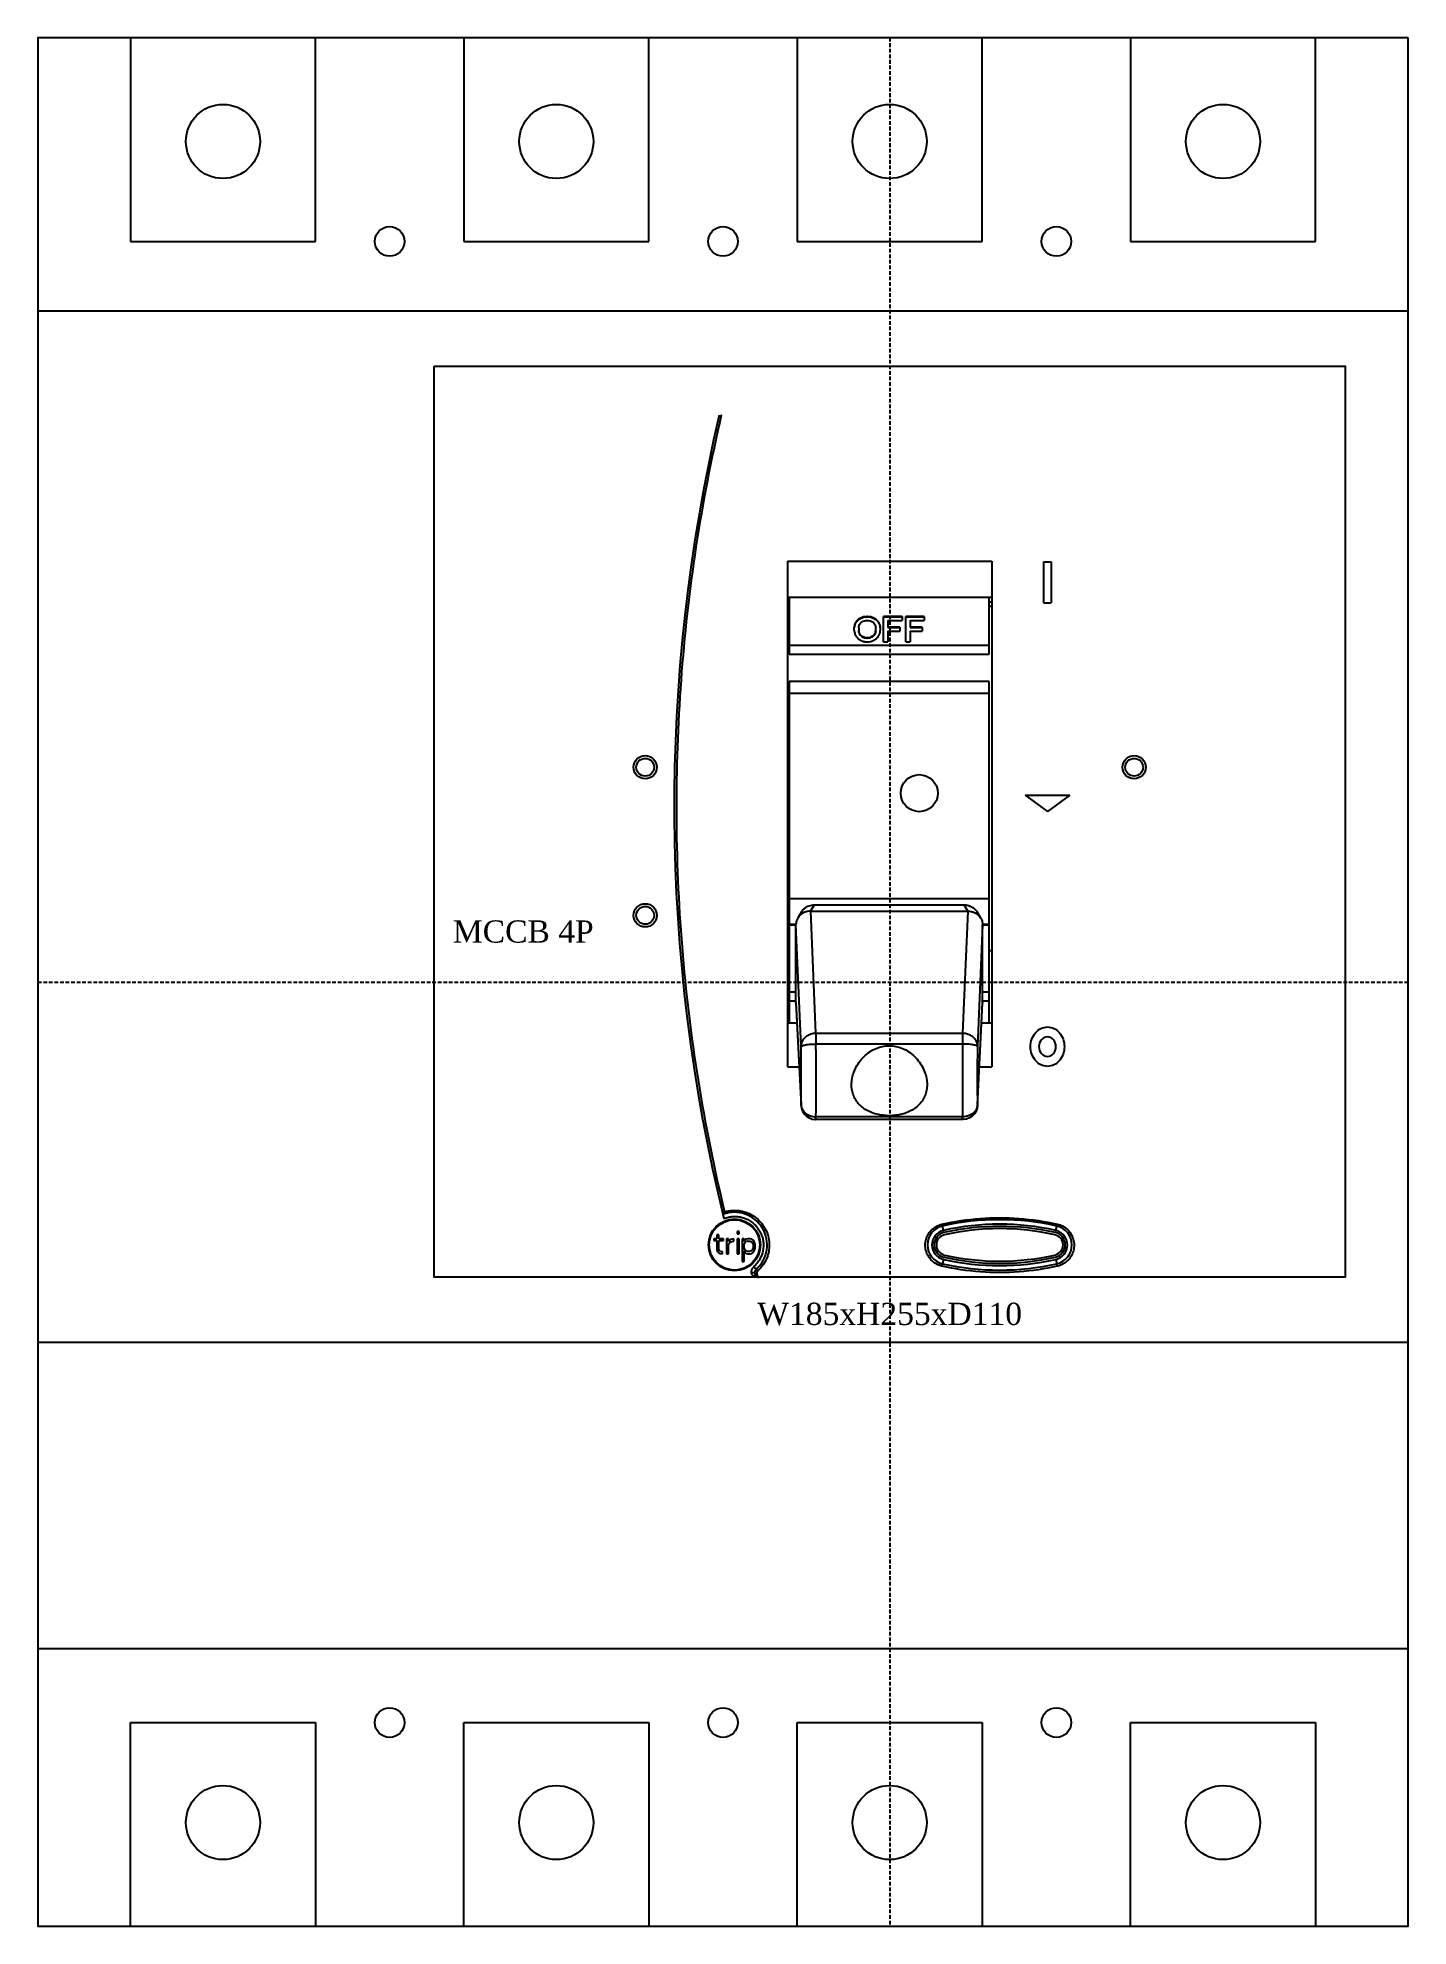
# Model space of a CAD drawing. Extents: x 0 to 185, y 0 to 255.
import ezdxf
from ezdxf.enums import TextEntityAlignment as Align

# ---------------------------------------------------------------- set-up
doc = ezdxf.new("R2010")
doc.units = 0
doc.linetypes.add('DASHED', pattern=[0.75, 0.5, -0.25])
doc.layers.add('--4N-THT. MCB-MCCB-ACB', color=124, linetype='CONTINUOUS')
doc.layers.add('--8N-THT. FIXING HOLE', color=4, linetype='CONTINUOUS')
doc.styles.add('VNI-TNR-DIM', font='times.ttf')

# ---------------------------------------------------------------- blocks, each defined once
blk = doc.blocks.new('06 - N - SC MCCB NSX400~630FNH 4 PHASE')
at = {"layer": '--4N-THT. MCB-MCCB-ACB'}
for p, q in [((-80, 127.5), (-80, 100)), ((-55, 100), (-55, 127.5)), ((-35, 127.5), (-35, 100)), ((-10, 100), (-10, 127.5)), ((10, 127.5), (10, 100)), ((35, 100), (35, 127.5)), ((55, 127.5), (55, 100)), ((80, 100), (80, 127.5)), ((-80, 100), (-55, 100)), ((-35, 100), (-10, 100)), ((10, 100), (35, 100)), ((55, 100), (80, 100)), ((92.5, 90.6), (-92.5, 90.6)), ((8.7, 56.81), (8.7, -11.44)), ((8.7, 56.81), (36.3, 56.81)), ((36.3, 56.81), (36.3, -11.44)), ((43.27, 56.75), (43.27, 51.21)), ((43.27, 56.75), (44.32, 56.75)), ((44.32, 56.75), (44.32, 51.21)), ((8.7, 51.95), (36.3, 51.95)), ((8.95, 51.95), (8.95, 44.27)), ((35.95, 44.27), (35.95, 51.95)), ((43.27, 51.21), (44.32, 51.21)), ((8.7, 50.75), (8.95, 50.75)), ((19.42, 49.34), (19.42, 49.31)), ((19.52, 49.34), (19.42, 49.34)), ((19.42, 49.31), (19.52, 49.31)), ((19.42, 48.81), (19.52, 48.81)), ((19.52, 49.31), (19.52, 49.34)), ((21.67, 45.94), (21.67, 49.34)), ((24.17, 49.34), (21.67, 49.34)), ((21.67, 49.31), (24.17, 49.31)), ((22.27, 48.81), (22.27, 47.87)), ((22.27, 48.81), (24.17, 48.81)), ((24.17, 49.34), (24.17, 48.81)), ((24.67, 45.94), (24.67, 49.34)), ((27.17, 49.34), (24.67, 49.34)), ((24.67, 49.31), (27.17, 49.31)), ((25.27, 48.81), (25.27, 47.87)), ((25.27, 48.81), (27.17, 48.81)), ((27.17, 49.34), (27.17, 48.81)), ((35.95, 50.75), (36.3, 50.75)), ((17.72, 47.48), (17.72, 47.84)), ((18.32, 47.84), (18.32, 47.48)), ((19.42, 46.48), (19.42, 46.44)), ((19.52, 46.48), (19.42, 46.48)), ((19.52, 46.44), (19.42, 46.44)), ((19.42, 45.94), (19.52, 45.94)), ((19.52, 46.44), (19.52, 46.48)), ((20.62, 47.48), (20.62, 47.84)), ((21.22, 47.84), (21.22, 47.48)), ((21.67, 45.94), (22.27, 45.94)), ((23.87, 47.92), (22.27, 47.92)), ((22.27, 47.87), (23.87, 47.87)), ((22.27, 47.39), (22.27, 45.94)), ((22.27, 47.39), (23.87, 47.39)), ((23.87, 47.92), (23.87, 47.39)), ((24.67, 45.94), (25.27, 45.94)), ((26.87, 47.92), (25.27, 47.92)), ((25.27, 47.87), (26.87, 47.87)), ((25.27, 47.39), (25.27, 45.94)), ((25.27, 47.39), (26.87, 47.39)), ((26.87, 47.92), (26.87, 47.39)), ((35.95, 45.46), (8.95, 45.46)), ((8.95, 44.27), (35.95, 44.27)), ((8.95, 40.56), (8.95, 7.71)), ((35.95, 40.56), (8.95, 40.56)), ((8.95, 38.98), (35.95, 38.98)), ((35.95, 7.71), (35.95, 40.56)), ((40.8, 25.24), (46.8, 25.24)), ((40.8, 25.24), (43.8, 23.01)), ((46.8, 25.24), (43.8, 23.01)), ((35.95, 11.25), (8.95, 11.25)), ((12.32, 10.41), (11.82, 9.56)), ((12.32, 10.41), (32.57, 10.41)), ((33.07, 9.56), (32.57, 10.41)), ((9.85, 7.77), (8.95, 7.77)), ((8.95, 7.7), (8.95, -5.52)), ((8.95, 7.7), (9.85, 7.7)), ((10.55, -8.73), (9.85, 7.71)), ((9.85, -2.76), (9.85, 7.71)), ((10.59, 9.46), (10.1, 8.63)), ((12.55, -6.89), (11.85, 9.56)), ((11.85, 9.56), (33.05, 9.56)), ((33.05, 9.56), (32.35, -6.89)), ((34.8, 8.63), (34.3, 9.46)), ((35.05, 7.71), (34.35, -8.73)), ((35.95, 7.77), (35.05, 7.77)), ((35.05, -2.76), (35.05, 7.71)), ((35.05, 7.7), (35.95, 7.7)), ((35.95, -5.52), (35.95, 7.7)), ((8.95, 4.25), (8.7, 4.25)), ((35.95, 4.25), (36.3, 4.25)), ((9.85, -1.37), (8.95, -1.37)), ((35.95, -1.37), (35.05, -1.37)), ((9.85, -2.61), (8.95, -2.61)), ((9.85, -2.76), (10.55, -16.59)), ((9.85, -2.85), (9.85, -2.78)), ((9.85, -2.85), (10.55, -16.68)), ((34.34, -16.68), (35.05, -2.85)), ((34.35, -16.59), (35.05, -2.76)), ((35.95, -2.61), (35.05, -2.61)), ((35.05, -2.78), (35.05, -2.85)), ((8.7, -5.52), (9.99, -5.52)), ((12.55, -6.89), (12.55, -8.37)), ((12.55, -6.89), (32.35, -6.89)), ((32.35, -6.89), (32.35, -8.37)), ((34.91, -5.52), (36.3, -5.52)), ((12.55, -8.37), (32.35, -8.37)), ((8.7, -11.44), (10.29, -11.44)), ((34.61, -11.44), (36.3, -11.44)), ((10.55, -16.68), (10.55, -16.59)), ((10.55, -16.68), (10.55, -16.68)), ((34.35, -16.59), (34.34, -16.68)), ((32.35, -18.2), (12.55, -18.2)), ((12.55, -18.58), (12.55, -18.2)), ((32.35, -18.58), (12.55, -18.58)), ((32.35, -18.58), (32.35, -18.2)), ((29.76, -33.55), (29.63, -32.96)), ((44.94, -33.55), (45.07, -32.96)), ((-1.25, -34.66), (-1.25, -34.91)), ((-0.82, -34.66), (-1.25, -34.66)), ((-1.25, -34.91), (-0.82, -34.91)), ((-0.82, -34.15), (-0.82, -34.66)), ((-0.55, -34.15), (-0.82, -34.15)), ((-0.82, -34.91), (-0.82, -36.19)), ((-0.55, -34.66), (-0.55, -34.15)), ((0.05, -34.66), (-0.55, -34.66)), ((-0.55, -36.06), (-0.55, -34.91)), ((-0.55, -34.91), (0.05, -34.91)), ((0.05, -34.91), (0.05, -34.66)), ((0.75, -34.66), (0.48, -34.66)), ((0.48, -34.66), (0.48, -36.7)), ((0.75, -35.04), (0.75, -34.66)), ((0.86, -34.91), (0.75, -35.04)), ((0.75, -35.42), (0.91, -35.17)), ((0.75, -36.7), (0.75, -35.42)), ((1.02, -34.79), (0.86, -34.91)), ((0.91, -35.17), (1.13, -35.04)), ((1.18, -34.72), (1.02, -34.79)), ((1.13, -35.04), (1.45, -34.98)), ((1.45, -34.66), (1.18, -34.72)), ((1.45, -34.98), (1.45, -34.66)), ((2.16, -33.7), (1.89, -33.7)), ((1.89, -33.7), (1.89, -34.02)), ((1.89, -34.02), (2.16, -34.02)), ((2.16, -34.66), (1.89, -34.66)), ((1.89, -34.66), (1.89, -36.7)), ((2.16, -34.02), (2.16, -33.7)), ((2.16, -36.7), (2.16, -34.66)), ((2.86, -34.66), (2.59, -34.66)), ((2.59, -34.66), (2.59, -37.72)), ((2.86, -35.04), (2.86, -34.66)), ((2.91, -34.91), (2.86, -35.04)), ((2.86, -35.36), (2.97, -35.17)), ((2.86, -36), (2.86, -35.36)), ((3.02, -34.79), (2.91, -34.91)), ((2.97, -35.17), (3.13, -35.04)), ((3.13, -34.72), (3.02, -34.79)), ((3.34, -34.66), (3.13, -34.72)), ((3.34, -34.98), (3.13, -35.04)), ((3.67, -34.66), (3.34, -34.66)), ((3.34, -34.98), (3.67, -34.98)), ((3.89, -34.72), (3.67, -34.66)), ((3.67, -34.98), (3.89, -35.1)), ((4.05, -34.85), (3.89, -34.72)), ((3.89, -35.1), (3.99, -35.3)), ((3.99, -35.3), (4.05, -35.49)), ((4.21, -35.04), (4.05, -34.85)), ((4.05, -35.49), (4.05, -35.87)), ((4.26, -35.17), (4.21, -35.04)), ((4.32, -35.42), (4.26, -35.17)), ((4.32, -35.93), (4.32, -35.42)), ((-0.82, -36.19), (-0.71, -36.44)), ((-0.71, -36.44), (-0.55, -36.57)), ((-0.49, -36.25), (-0.55, -36.06)), ((-0.55, -36.57), (-0.39, -36.64)), ((-0.33, -36.38), (-0.49, -36.25)), ((-0.39, -36.64), (-0.06, -36.7)), ((-0.06, -36.44), (-0.33, -36.38)), ((-0.06, -36.7), (-0.06, -36.44)), ((0.48, -36.7), (0.75, -36.7)), ((1.89, -36.7), (2.16, -36.7)), ((2.59, -37.72), (2.86, -37.72)), ((2.97, -36.19), (2.86, -36)), ((2.86, -36.32), (2.91, -36.44)), ((2.86, -37.72), (2.86, -36.32)), ((2.91, -36.44), (3.02, -36.57)), ((3.13, -36.32), (2.97, -36.19)), ((3.02, -36.57), (3.13, -36.64)), ((3.34, -36.38), (3.13, -36.32)), ((3.13, -36.64), (3.34, -36.7)), ((3.56, -36.38), (3.34, -36.38)), ((3.34, -36.7), (3.67, -36.7)), ((3.78, -36.32), (3.56, -36.38)), ((3.67, -36.7), (3.89, -36.64)), ((3.94, -36.19), (3.78, -36.32)), ((3.89, -36.64), (4.05, -36.51)), ((3.99, -36.06), (3.94, -36.19)), ((4.05, -35.87), (3.99, -36.06)), ((4.05, -36.51), (4.26, -36.19)), ((4.26, -36.19), (4.32, -35.93)), ((29.76, -37.45), (29.63, -38.04)), ((44.94, -37.45), (45.07, -38.04)), ((92.5, -48.7), (-92.5, -48.7)), ((-92.5, -90), (92.5, -90)), ((-80, -127.5), (-80, -100)), ((-80, -100), (-55, -100)), ((-55, -100), (-55, -127.5)), ((-35, -127.5), (-35, -100)), ((-35, -100), (-10, -100)), ((-10, -100), (-10, -127.5)), ((10, -127.5), (10, -100)), ((10, -100), (35, -100)), ((35, -100), (35, -127.5)), ((55, -127.5), (55, -100)), ((55, -100), (80, -100)), ((80, -100), (80, -127.5))]:
    blk.add_line(p, q, dxfattribs=at)
at = {"layer": '--4N-THT. MCB-MCCB-ACB', "color": 6, "linetype": 'DASHED'}
for p, q in [((22.5, 127.5), (22.5, -127.5)), ((-92.5, 0), (92.5, 0))]:
    blk.add_line(p, q, dxfattribs=at)
at = {"layer": '--4N-THT. MCB-MCCB-ACB'}
blk.add_lwpolyline([(92.5, 127.5), (-92.5, 127.5), (-92.5, -127.5), (92.5, -127.5)], close=True, dxfattribs=at)
at = {"layer": '--4N-THT. MCB-MCCB-ACB', "color": 1}
blk.add_lwpolyline([(-39, 83.15), (84, 83.15), (84, -39.85), (-39, -39.85)], close=True, dxfattribs=at)
at = {"layer": '--4N-THT. MCB-MCCB-ACB'}
for points in [[(10.55, -16.68), (10.6, -17.03), (10.74, -17.43), (10.96, -17.79), (11.25, -18.1), (11.62, -18.35), (12.04, -18.51), (12.49, -18.58), (12.55, -18.58)], [(34.34, -16.68), (34.29, -17.03), (34.16, -17.43), (33.94, -17.79), (33.64, -18.1), (33.28, -18.35), (32.86, -18.51), (32.41, -18.58), (32.35, -18.58)]]:
    blk.add_lwpolyline(points, dxfattribs=at)
for centre, radius in [((-67.5, 113.5), 5), ((-22.5, 113.5), 5), ((22.5, 113.5), 5), ((67.5, 113.5), 5), ((-10.5, 29), 1.57), ((-10.5, 29), 1.2), ((55.5, 29), 1.57), ((55.5, 29), 1.2), ((-10.5, 9), 1.57), ((-10.5, 9), 1.2), ((1.55, -35.5), 3.5), ((1.55, -35.5), 3.4), ((-67.5, -113.5), 5), ((-22.5, -113.5), 5), ((22.5, -113.5), 5), ((67.5, -113.5), 5)]:
    blk.add_circle(centre, radius, dxfattribs=at)
at = {"layer": '--4N-THT. MCB-MCCB-ACB', "color": 6}
blk.add_circle((26.5, 25.5), 2.5, dxfattribs=at)
at = {"layer": '--4N-THT. MCB-MCCB-ACB'}
for centre, radius, start, end in [((226.4, 23.65), 233, 166.8772, 193.8056), ((11.23, 40.41), 11.13, 101.8398, 103.1507), ((33.78, 40.41), 11.13, 76.8521, 78.7059), ((1.55, -35.5), 4.4, 311.4096, 110.7253), ((30.2, -35.5), 2.6, 102.7683, 257.2317), ((37.35, -67.05), 34.95, 77.2317, 102.7683), ((37.35, -67.05), 34.35, 77.2317, 102.7683), ((37.35, -67.05), 34.05, 77.2317, 102.7683), ((44.5, -35.5), 2.6, 282.7683, 77.2317), ((30.2, -35.5), 2, 102.7683, 257.2317), ((30.2, -35.5), 1.7, 102.7683, 257.2317), ((30.2, -35.5), 1.4, 102.769, 257.2323), ((37.35, -67.05), 33.75, 77.231, 102.769), ((44.5, -35.5), 1.4, 282.7677, 77.231), ((44.5, -35.5), 1.7, 282.7683, 77.2317), ((44.5, -35.5), 2, 282.7683, 77.2317), ((37.35, -3.95), 34.95, 257.2317, 282.7683), ((37.35, -3.95), 34.35, 257.2317, 282.7683), ((37.35, -3.95), 34.05, 257.2317, 282.7683), ((37.35, -3.95), 33.75, 257.2323, 282.7677), ((4.86, -39.25), 0.6, 131.4096, 270)]:
    blk.add_arc(centre, radius, start, end, dxfattribs=at)
for points in [[(-0.22, 76.55), (-0.22, 76.53), (-0.23, 76.51), (-0.23, 76.5)], [(17.72, 47.48), (17.72, 47.46), (17.72, 47.44), (17.72, 47.43)], [(18.32, 47.43), (18.32, 47.44), (18.32, 47.46), (18.32, 47.48)], [(10.55, -16.59), (10.55, -16.62), (10.55, -16.65), (10.56, -16.68)], [(34.35, -16.59), (34.35, -16.62), (34.34, -16.65), (34.34, -16.68)], [(29.53, -32.71), (29.54, -32.71), (29.55, -32.71), (29.56, -32.71)], [(45.14, -32.71), (45.15, -32.71), (45.16, -32.71), (45.16, -32.71)], [(4.71, -39.02), (4.69, -39.04), (4.68, -39.05), (4.66, -39.06)], [(29.56, -38.37), (29.54, -38.36), (29.53, -38.36), (29.51, -38.36)], [(45.19, -38.36), (45.17, -38.36), (45.16, -38.36), (45.14, -38.37)]]:
    blk.add_open_spline(points, degree=3, dxfattribs=at)
for points, knots in [([(-0.23, 76.5), (-1.6, 70.63), (-3.88, 58.77), (-5.9, 40.81), (-6.53, 22.74), (-5.76, 4.69), (-3.59, -13.29), (-1.21, -25.14), (0.21, -31.03)], [0, 0, 0, 0, 18.079494, 36.160999, 54.196572, 72.24115, 90.311959, 108.477173, 108.477173, 108.477173, 108.477173]), ([(19.42, 49.34), (19.27, 49.34), (18.98, 49.31), (18.56, 49.16), (18.21, 48.92), (17.93, 48.61), (17.76, 48.24), (17.72, 47.97), (17.72, 47.84)], [0, 0, 0, 0, 0.445768, 0.881501, 1.304348, 1.714489, 2.115961, 2.515589, 2.515589, 2.515589, 2.515589]), ([(17.72, 47.83), (17.72, 47.95), (17.77, 48.2), (17.93, 48.56), (18.21, 48.88), (18.56, 49.12), (18.98, 49.27), (19.27, 49.31), (19.42, 49.31)], [0, 0, 0, 0, 0.349381, 0.753791, 1.168117, 1.594362, 2.031446, 2.475713, 2.475713, 2.475713, 2.475713]), ([(18.32, 47.84), (18.32, 47.94), (18.36, 48.15), (18.52, 48.43), (18.77, 48.64), (19.08, 48.78), (19.3, 48.81), (19.42, 48.81)], [0, 0, 0, 0, 0.309951, 0.623367, 0.946553, 1.28184, 1.627452, 1.627452, 1.627452, 1.627452]), ([(21.22, 47.84), (21.22, 47.97), (21.18, 48.24), (21, 48.61), (20.73, 48.92), (20.38, 49.16), (19.96, 49.31), (19.67, 49.34), (19.52, 49.34)], [0, 0, 0, 0, 0.399272, 0.800635, 1.210903, 1.633597, 2.069456, 2.515619, 2.515619, 2.515619, 2.515619]), ([(19.52, 49.31), (19.67, 49.31), (19.96, 49.27), (20.37, 49.12), (20.73, 48.88), (21.01, 48.56), (21.17, 48.2), (21.21, 47.95), (21.22, 47.83)], [0, 0, 0, 0, 0.444234, 0.881299, 1.307539, 1.721872, 2.126301, 2.475712, 2.475712, 2.475712, 2.475712]), ([(19.52, 48.81), (19.63, 48.81), (19.86, 48.78), (20.17, 48.64), (20.42, 48.43), (20.58, 48.15), (20.62, 47.94), (20.62, 47.84)], [0, 0, 0, 0, 0.345334, 0.680555, 1.003732, 1.317142, 1.627447, 1.627447, 1.627447, 1.627447]), ([(17.72, 47.43), (17.72, 47.31), (17.77, 47.06), (17.93, 46.7), (18.21, 46.38), (18.56, 46.13), (18.97, 45.98), (19.27, 45.94), (19.42, 45.94)], [0, 0, 0, 0, 0.352288, 0.758925, 1.174671, 1.601305, 2.038925, 2.485317, 2.485317, 2.485317, 2.485317]), ([(19.42, 46.48), (19.3, 46.48), (19.08, 46.52), (18.77, 46.66), (18.52, 46.88), (18.37, 47.15), (18.33, 47.34), (18.32, 47.43)], [0, 0, 0, 0, 0.3455, 0.681985, 1.007783, 1.324279, 1.587078, 1.587078, 1.587078, 1.587078]), ([(18.32, 47.43), (18.32, 47.32), (18.36, 47.11), (18.52, 46.83), (18.77, 46.61), (19.08, 46.47), (19.3, 46.44), (19.42, 46.44)], [0, 0, 0, 0, 0.310193, 0.625691, 0.951355, 1.287838, 1.632236, 1.632236, 1.632236, 1.632236]), ([(19.52, 45.94), (19.67, 45.94), (19.96, 45.98), (20.38, 46.13), (20.73, 46.38), (21, 46.7), (21.18, 47.07), (21.22, 47.34), (21.22, 47.48)], [0, 0, 0, 0, 0.445971, 0.883462, 1.310283, 1.725861, 2.132627, 2.535398, 2.535398, 2.535398, 2.535398]), ([(20.62, 47.48), (20.62, 47.37), (20.58, 47.16), (20.42, 46.88), (20.17, 46.66), (19.86, 46.52), (19.63, 46.48), (19.52, 46.48)], [0, 0, 0, 0, 0.312056, 0.628551, 0.954357, 1.290912, 1.636718, 1.636718, 1.636718, 1.636718]), ([(19.52, 46.44), (19.63, 46.44), (19.86, 46.47), (20.17, 46.61), (20.42, 46.83), (20.58, 47.11), (20.62, 47.32), (20.62, 47.43)], [0, 0, 0, 0, 0.34444, 0.680942, 1.006604, 1.322081, 1.632239, 1.632239, 1.632239, 1.632239]), ([(10.59, 9.46), (10.65, 9.56), (10.78, 9.74), (11.02, 9.97), (11.31, 10.16), (11.63, 10.3), (11.98, 10.39), (12.21, 10.41), (12.32, 10.41)], [0, 0, 0, 0, 0.329457, 0.659693, 1.002801, 1.35757, 1.717578, 2.056759, 2.056759, 2.056759, 2.056759]), ([(32.57, 10.41), (32.71, 10.41), (32.98, 10.38), (33.38, 10.26), (33.73, 10.08), (34.04, 9.82), (34.21, 9.6), (34.29, 9.48), (34.3, 9.46)], [0, 0, 0, 0, 0.405865, 0.816805, 1.220768, 1.610334, 1.998925, 2.055472, 2.055472, 2.055472, 2.055472]), ([(10.1, 8.63), (10.08, 8.6), (10, 8.44), (9.88, 8.14), (9.85, 7.86), (9.85, 7.72)], [0, 0, 0, 0, 0.1059821, 0.52708, 0.9469664, 0.9469664, 0.9469664, 0.9469664]), ([(9.85, 7.72), (9.85, 7.72), (9.85, 7.71), (9.85, 7.71), (9.85, 7.71)], [0, 0, 0, 0, 0.00947782, 0.01415534, 0.01415534, 0.01415534, 0.01415534]), ([(11.82, 9.56), (11.68, 9.56), (11.38, 9.54), (10.96, 9.4), (10.59, 9.19), (10.3, 8.92), (10.15, 8.72), (10.1, 8.63)], [0, 0, 0, 0, 0.440398, 0.87793, 1.306803, 1.73453, 2.048985, 2.048985, 2.048985, 2.048985]), ([(11.82, 9.56), (11.82, 9.56), (11.83, 9.56), (11.84, 9.56), (11.84, 9.56), (11.85, 9.56)], [0, 0, 0, 0, 0.00849065, 0.01696537, 0.02542872, 0.02542872, 0.02542872, 0.02542872]), ([(33.07, 9.56), (33.07, 9.56), (33.07, 9.56), (33.06, 9.56), (33.05, 9.56), (33.05, 9.56)], [0, 0, 0, 0, 0.00849065, 0.01696538, 0.02542872, 0.02542872, 0.02542872, 0.02542872]), ([(33.07, 9.56), (33.22, 9.56), (33.52, 9.54), (33.93, 9.4), (34.31, 9.19), (34.6, 8.92), (34.74, 8.72), (34.8, 8.63)], [0, 0, 0, 0, 0.440398, 0.87793, 1.306804, 1.734531, 2.049001, 2.049001, 2.049001, 2.049001]), ([(34.8, 8.63), (34.82, 8.6), (34.9, 8.44), (35.01, 8.14), (35.05, 7.86), (35.05, 7.72)], [0, 0, 0, 0, 0.1059666, 0.5270647, 0.9469511, 0.9469511, 0.9469511, 0.9469511]), ([(35.05, 7.72), (35.05, 7.72), (35.05, 7.71), (35.05, 7.71), (35.05, 7.71)], [0, 0, 0, 0, 0.00947782, 0.01415534, 0.01415534, 0.01415534, 0.01415534]), ([(9.85, -2.78), (9.85, -2.77), (9.85, -2.77), (9.85, -2.77), (9.85, -2.76)], [0, 0, 0, 0, 0.00921936, 0.01386464, 0.01386464, 0.01386464, 0.01386464]), ([(35.05, -2.78), (35.05, -2.77), (35.05, -2.77), (35.05, -2.77), (35.05, -2.76)], [0, 0, 0, 0, 0.00921936, 0.01386464, 0.01386464, 0.01386464, 0.01386464]), ([(10.55, -8.73), (10.55, -8.57), (10.6, -8.25), (10.8, -7.8), (11.13, -7.41), (11.54, -7.12), (12.03, -6.93), (12.38, -6.89), (12.55, -6.89)], [0, 0, 0, 0, 0.477804, 0.962524, 1.45806, 1.965271, 2.481935, 3.003473, 3.003473, 3.003473, 3.003473]), ([(32.35, -6.89), (32.52, -6.89), (32.87, -6.93), (33.35, -7.12), (33.77, -7.41), (34.09, -7.8), (34.3, -8.25), (34.35, -8.57), (34.35, -8.73)], [0, 0, 0, 0, 0.521538, 1.038202, 1.545414, 2.040949, 2.52567, 3.003474, 3.003474, 3.003474, 3.003474]), ([(43.8, -11.39), (43.5, -11.39), (42.88, -11.24), (42.12, -10.64), (41.63, -9.76), (41.46, -8.73), (41.63, -7.7), (42.12, -6.82), (42.88, -6.22), (43.5, -6.07), (43.8, -6.07)], [0, 0, 0, 0, 0.897568, 1.836729, 2.831745, 3.864437, 4.897128, 5.892144, 6.831305, 7.728873, 7.728873, 7.728873, 7.728873]), ([(43.8, -7.4), (43.5, -7.4), (42.86, -7.74), (42.55, -8.73), (42.86, -9.72), (43.5, -10.06), (43.8, -10.06)], [0, 0, 0, 0, 0.898477, 1.896934, 2.895392, 3.793869, 3.793869, 3.793869, 3.793869]), ([(43.8, -6.07), (44.1, -6.07), (44.72, -6.22), (45.48, -6.82), (45.97, -7.7), (46.14, -8.73), (45.97, -9.76), (45.48, -10.64), (44.72, -11.24), (44.1, -11.39), (43.8, -11.39)], [0, 0, 0, 0, 0.897568, 1.836729, 2.831745, 3.864437, 4.897128, 5.892144, 6.831305, 7.728873, 7.728873, 7.728873, 7.728873]), ([(43.8, -10.06), (44.1, -10.06), (44.74, -9.72), (45.05, -8.73), (44.74, -7.74), (44.1, -7.4), (43.8, -7.4)], [0, 0, 0, 0, 0.898477, 1.896934, 2.895392, 3.793869, 3.793869, 3.793869, 3.793869]), ([(10.55, -8.73), (10.55, -8.7), (10.63, -8.63), (10.78, -8.57), (11.02, -8.5), (11.33, -8.45), (11.7, -8.41), (12.12, -8.38), (12.4, -8.37), (12.55, -8.37)], [0, 0, 0, 0, 0.0948, 0.263162, 0.512014, 0.83322, 1.212836, 1.633071, 2.07358, 2.07358, 2.07358, 2.07358]), ([(10.55, -16.59), (10.55, -16.38), (10.56, -15.93), (10.57, -15.21), (10.57, -14.42), (10.57, -13.55), (10.57, -12.64), (10.57, -11.68), (10.57, -10.71), (10.56, -9.72), (10.55, -9.06), (10.55, -8.73)], [0, 0, 0, 0, 0.631311, 1.352823, 2.153355, 3.02052, 3.941008, 4.900688, 5.884849, 6.87835, 7.865727, 7.865727, 7.865727, 7.865727]), ([(12.55, -18.2), (12.55, -17.94), (12.56, -17.37), (12.57, -16.48), (12.57, -15.48), (12.57, -14.4), (12.57, -13.26), (12.57, -12.06), (12.57, -10.84), (12.56, -9.6), (12.55, -8.78), (12.55, -8.37)], [0, 0, 0, 0, 0.789022, 1.690823, 2.691474, 3.775545, 4.92633, 6.126082, 7.356312, 8.598044, 9.832086, 9.832086, 9.832086, 9.832086]), ([(17.35, -13.86), (17.35, -13.57), (17.41, -12.98), (17.66, -12.09), (18.09, -11.22), (18.67, -10.41), (19.39, -9.71), (20.21, -9.16), (21.09, -8.78), (21.99, -8.6), (22.9, -8.6), (23.81, -8.78), (24.69, -9.16), (25.51, -9.71), (26.23, -10.41), (26.81, -11.22), (27.24, -12.09), (27.49, -12.98), (27.55, -13.57), (27.55, -13.86)], [0, 0, 0, 0, 0.850267, 1.778682, 2.74845, 3.748722, 4.756805, 5.749135, 6.693656, 7.606013, 8.499325, 9.411601, 10.355954, 11.348153, 12.356564, 13.356634, 14.326696, 15.256201, 16.108465, 16.108465, 16.108465, 16.108465]), ([(32.35, -8.37), (32.34, -8.78), (32.34, -9.6), (32.33, -10.84), (32.33, -12.06), (32.32, -13.26), (32.32, -14.4), (32.33, -15.48), (32.33, -16.48), (32.34, -17.37), (32.34, -17.94), (32.35, -18.2)], [0, 0, 0, 0, 1.234042, 2.475773, 3.706004, 4.905755, 6.056541, 7.140611, 8.141263, 9.043064, 9.832086, 9.832086, 9.832086, 9.832086]), ([(34.35, -8.73), (34.34, -8.7), (34.27, -8.63), (34.12, -8.57), (33.88, -8.5), (33.56, -8.45), (33.19, -8.41), (32.78, -8.38), (32.49, -8.37), (32.35, -8.37)], [0, 0, 0, 0, 0.094774, 0.263072, 0.5118, 0.832869, 1.212302, 1.632506, 2.073585, 2.073585, 2.073585, 2.073585]), ([(34.35, -8.73), (34.34, -9.06), (34.34, -9.72), (34.33, -10.71), (34.33, -11.68), (34.32, -12.64), (34.32, -13.55), (34.33, -14.42), (34.33, -15.21), (34.34, -15.93), (34.34, -16.38), (34.35, -16.59)], [0, 0, 0, 0, 0.987377, 1.980878, 2.965039, 3.924718, 4.845207, 5.712372, 6.512904, 7.234415, 7.865727, 7.865727, 7.865727, 7.865727]), ([(27.55, -13.86), (27.55, -14.11), (27.5, -14.64), (27.28, -15.4), (26.9, -16.1), (26.36, -16.72), (25.71, -17.22), (24.95, -17.61), (24.14, -17.87), (23.3, -18.02), (22.45, -18.07), (21.6, -18.02), (20.76, -17.87), (19.95, -17.61), (19.19, -17.22), (18.53, -16.72), (18, -16.1), (17.62, -15.4), (17.4, -14.64), (17.35, -14.12), (17.35, -13.86)], [0, 0, 0, 0, 0.774209, 1.565719, 2.356799, 3.160966, 3.985404, 4.836154, 5.688811, 6.541071, 7.38749, 8.233873, 9.086136, 9.938735, 10.789612, 11.614434, 12.418303, 13.209707, 14.00208, 14.778159, 14.778159, 14.778159, 14.778159]), ([(10.56, -16.68), (10.56, -16.77), (10.6, -16.98), (10.75, -17.3), (10.99, -17.61), (11.31, -17.86), (11.69, -18.05), (12.11, -18.17), (12.4, -18.2), (12.55, -18.2)], [0, 0, 0, 0, 0.277849, 0.648824, 1.035741, 1.441171, 1.863989, 2.300008, 2.74293, 2.74293, 2.74293, 2.74293]), ([(34.34, -16.68), (34.33, -16.77), (34.29, -16.98), (34.15, -17.3), (33.91, -17.61), (33.59, -17.86), (33.21, -18.05), (32.79, -18.17), (32.49, -18.2), (32.35, -18.2)], [0, 0, 0, 0, 0.277837, 0.648812, 1.03573, 1.441159, 1.863978, 2.299997, 2.742919, 2.742919, 2.742919, 2.742919]), ([(-0.01, -31.38), (0.02, -31.37), (0.05, -31.29), (0.13, -31.18), (0.18, -31.08), (0.21, -31.03)], [0, 0, 0, 0, 0.0818037, 0.2358402, 0.4139347, 0.4139347, 0.4139347, 0.4139347]), ([(0.13, -31.95), (0.23, -31.91), (0.43, -31.84), (0.73, -31.75), (1.04, -31.7), (1.35, -31.66), (1.67, -31.66), (1.99, -31.68), (2.3, -31.72), (2.61, -31.79), (2.91, -31.89), (3.21, -32.01), (3.49, -32.15), (3.76, -32.32), (4.02, -32.51), (4.26, -32.72), (4.48, -32.95), (4.68, -33.2), (4.86, -33.46), (5.02, -33.74), (5.16, -34.03), (5.27, -34.33), (5.36, -34.64), (5.42, -34.96), (5.45, -35.28), (5.46, -35.6), (5.44, -35.92), (5.4, -36.24), (5.33, -36.55), (5.23, -36.86), (5.11, -37.16), (4.96, -37.45), (4.79, -37.72), (4.6, -37.98), (4.39, -38.23), (4.23, -38.38), (4.15, -38.45)], [0, 0, 0, 0, 0.314797, 0.629893, 0.945288, 1.260984, 1.576981, 1.893279, 2.209879, 2.52678, 2.84398, 3.161481, 3.479279, 3.797373, 4.115762, 4.434444, 4.753413, 5.072671, 5.392211, 5.71203, 6.032127, 6.352495, 6.673129, 6.994026, 7.315181, 7.636586, 7.958238, 8.28013, 8.602254, 8.924605, 9.247176, 9.569956, 9.892944, 10.216123, 10.539498, 10.863052, 10.863052, 10.863052, 10.863052]), ([(0.21, -31.03), (0.57, -30.92), (1.3, -30.8), (2.36, -30.87), (3.32, -31.15), (4.18, -31.6), (4.94, -32.23), (5.57, -33.03), (6.04, -34), (6.27, -35.07), (6.25, -36.16), (5.98, -37.24), (5.46, -38.22), (4.97, -38.78), (4.71, -39.02)], [0, 0, 0, 0, 1.135557, 2.195745, 3.168255, 4.113262, 5.080878, 6.098373, 7.170468, 8.26495, 9.34766, 10.437501, 11.568246, 12.642141, 12.642141, 12.642141, 12.642141]), ([(29.51, -38.36), (29.28, -38.3), (28.82, -38.12), (28.19, -37.68), (27.69, -37.06), (27.37, -36.31), (27.26, -35.52), (27.38, -34.72), (27.71, -33.98), (28.22, -33.37), (28.85, -32.94), (29.31, -32.77), (29.53, -32.71)], [0, 0, 0, 0, 0.69197, 1.480347, 2.2778, 3.073984, 3.867541, 4.663142, 5.463395, 6.259044, 7.029107, 7.721349, 7.721349, 7.721349, 7.721349]), ([(29.56, -32.71), (31.26, -32.32), (34.73, -31.8), (39.98, -31.8), (43.44, -32.32), (45.14, -32.71)], [0, 0, 0, 0, 5.226205, 10.472046, 15.697297, 15.697297, 15.697297, 15.697297]), ([(29.56, -32.71), (29.57, -32.75), (29.58, -32.84), (29.62, -32.89), (29.61, -32.97), (29.63, -32.96)], [0, 0, 0, 0, 0.1350353, 0.2309787, 0.2658049, 0.2658049, 0.2658049, 0.2658049]), ([(45.14, -32.71), (45.13, -32.75), (45.12, -32.84), (45.08, -32.89), (45.09, -32.97), (45.07, -32.96)], [0, 0, 0, 0, 0.1350505, 0.2310088, 0.2658425, 0.2658425, 0.2658425, 0.2658425]), ([(45.16, -32.71), (45.39, -32.76), (45.85, -32.93), (46.47, -33.36), (46.99, -33.97), (47.32, -34.71), (47.44, -35.51), (47.33, -36.31), (47.02, -37.05), (46.51, -37.68), (45.88, -38.12), (45.42, -38.3), (45.19, -38.36)], [0, 0, 0, 0, 0.684722, 1.453872, 2.248589, 3.049701, 3.847089, 4.642257, 5.439951, 6.238166, 7.024875, 7.721412, 7.721412, 7.721412, 7.721412]), ([(29.56, -38.37), (29.57, -38.31), (29.6, -38.21), (29.6, -38.12), (29.64, -38.04), (29.63, -38.04)], [0, 0, 0, 0, 0.1656733, 0.2916475, 0.3387365, 0.3387365, 0.3387365, 0.3387365]), ([(45.14, -38.37), (45.13, -38.31), (45.1, -38.21), (45.1, -38.12), (45.06, -38.04), (45.07, -38.04)], [0, 0, 0, 0, 0.1656514, 0.2916025, 0.3386846, 0.3386846, 0.3386846, 0.3386846]), ([(4.15, -38.45), (4.12, -38.48), (4.06, -38.54), (3.98, -38.64), (3.91, -38.75), (3.86, -38.87), (3.82, -38.99), (3.8, -39.12), (3.79, -39.21), (3.79, -39.25)], [0, 0, 0, 0, 0.1289831, 0.257956, 0.3869147, 0.5158627, 0.6447903, 0.7737195, 0.9026351, 0.9026351, 0.9026351, 0.9026351]), ([(3.79, -39.25), (3.85, -39.25), (3.96, -39.25), (4.11, -39.24), (4.18, -39.26), (4.26, -39.24), (4.26, -39.25)], [0, 0, 0, 0, 0.1769159, 0.3268978, 0.4271131, 0.4623126, 0.4623126, 0.4623126, 0.4623126]), ([(3.79, -39.25), (3.8, -39.28), (3.81, -39.36), (3.86, -39.47), (3.95, -39.57), (4.08, -39.66), (4.23, -39.74), (4.35, -39.78), (4.41, -39.79)], [0, 0, 0, 0, 0.1044031, 0.2238135, 0.3595592, 0.512715, 0.6844134, 0.8760452, 0.8760452, 0.8760452, 0.8760452]), ([(4.15, -38.45), (4.19, -38.49), (4.26, -38.58), (4.37, -38.68), (4.4, -38.75), (4.47, -38.79), (4.46, -38.8)], [0, 0, 0, 0, 0.1790252, 0.3307953, 0.4322057, 0.4678281, 0.4678281, 0.4678281, 0.4678281]), ([(4.56, -39.33), (4.51, -39.34), (4.42, -39.35), (4.34, -39.34), (4.27, -39.34), (4.26, -39.33)], [0, 0, 0, 0, 0.1475404, 0.2559139, 0.2997765, 0.2997765, 0.2997765, 0.2997765]), ([(4.41, -39.79), (4.48, -39.81), (4.63, -39.84), (4.78, -39.85), (4.86, -39.85)], [0, 0, 0, 0, 0.2133783, 0.4510147, 0.4510147, 0.4510147, 0.4510147]), ([(4.66, -39.06), (4.62, -39.02), (4.55, -38.95), (4.51, -38.87), (4.45, -38.81), (4.46, -38.8)], [0, 0, 0, 0, 0.1622923, 0.2849522, 0.3323906, 0.3323906, 0.3323906, 0.3323906]), ([(4.66, -39.06), (4.64, -39.08), (4.59, -39.13), (4.56, -39.23), (4.56, -39.3), (4.56, -39.33)], [0, 0, 0, 0, 0.090662, 0.1888856, 0.2934425, 0.2934425, 0.2934425, 0.2934425]), ([(4.56, -39.33), (4.56, -39.4), (4.58, -39.52), (4.64, -39.68), (4.73, -39.81), (4.82, -39.85), (4.86, -39.85)], [0, 0, 0, 0, 0.1959894, 0.3744639, 0.5233746, 0.6424427, 0.6424427, 0.6424427, 0.6424427]), ([(45.14, -38.37), (43.44, -38.75), (39.97, -39.27), (34.72, -39.27), (31.26, -38.75), (29.56, -38.37)], [0, 0, 0, 0, 5.227171, 10.471006, 15.697297, 15.697297, 15.697297, 15.697297])]:
    blk.add_open_spline(points, degree=3, knots=knots, dxfattribs=at)
at = {"layer": '--8N-THT. FIXING HOLE'}
for centre in [(-45, 100), (0, 100), (45, 100), (-45, -100), (0, -100), (45, -100)]:
    blk.add_circle(centre, 2, dxfattribs=at)
at = {"layer": '--4N-THT. MCB-MCCB-ACB', "color": 3, "style": 'VNI-TNR-DIM'}
blk.add_text('MCCB 4P', height=3, dxfattribs=at).set_placement((-36.47, 5.32))
at = {"layer": '--4N-THT. MCB-MCCB-ACB', "color": 3, "insert": (22.5, -44.85), "char_height": 3, "attachment_point": 5, "style": 'VNI-TNR-DIM'}
blk.add_mtext_dynamic_manual_height_columns('W185xH255xD110', width=16.0524, gutter_width=15, heights=[0], dxfattribs=at)
at = {"layer": '--4N-THT. MCB-MCCB-ACB', "color": 3, "style": 'VNI-TNR-DIM'}
for tag, p in [('400~630A', (-26.76, 2.53)), ('NSX400~630F/N/H', (-26.06, -2.47)), ('36~70KA', (-26.64, -7.49))]:
    blk.add_attdef(tag, text='', height=3, dxfattribs=at).set_placement(p, align=Align.MIDDLE_CENTER)

msp = doc.modelspace()

# ---------------------------------------------------------------- block references
msp.add_blockref('06 - N - SC MCCB NSX400~630FNH 4 PHASE', (92.5, 127.5))

doc.saveas('drawing.dxf')
